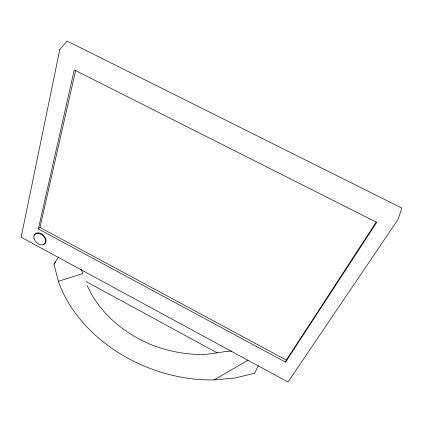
<?xml version="1.0" encoding="UTF-8"?>
<svg xmlns="http://www.w3.org/2000/svg" width="423" height="423" viewBox="0 0 423 423"><rect width="100%" height="100%" fill="white"/><g stroke="black" fill="none" stroke-linecap="round" stroke-linejoin="round"><path stroke-width="0.63" d="M38.371 228.933L74.252 69.901L376.703 222.345L285.514 362.136L38.371 228.933L39.963 227.431L75.585 70.673M285.514 362.136L286.313 360.095L376.2 222.117M258.395 365.541L254.567 373.229L235.066 378.003L214.006 379.912A137.295 104.539 21.9 0 1 58.363 281.321L53.964 264.058L58.575 256.92M53.964 264.058L55.619 262.059M214.006 379.912L248.148 360.126M58.363 281.321L83.088 273.448L81.068 269.377M231.656 351.053C220.172 351.582 209.025 355.161 197.398 354.426C181.663 353.861 166.176 350.503 151.508 344.803C124.076 333.44 99.463 313.126 87.217 285.625M39.963 227.431L286.313 360.095M85.911 281.443L217.2 352.893M34.411 235.23A6.884 4.685 43.9 0 1 43.722 235.553A6.884 4.685 43.9 0 1 43.162 244.399M59.77 49.613L21.15 237.25L288.005 382.011L398.138 219.294L401.85 208.079L67.046 40.989L59.77 49.613M33.993 238.424A6.89 4.685 43.9 0 0 43.934 244.415A6.89 4.685 43.9 0 0 41.216 234.342A6.89 4.685 43.9 0 0 33.993 238.424"/></g></svg>
